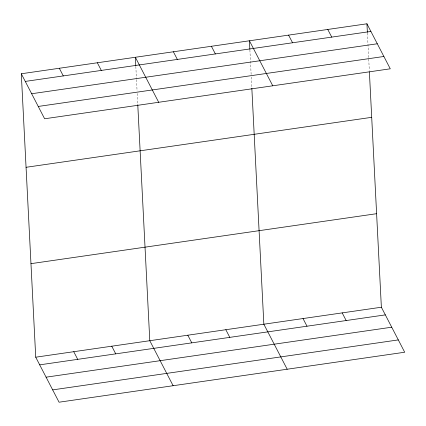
<?xml version="1.0" encoding="UTF-8"?>
<svg xmlns="http://www.w3.org/2000/svg" width="426" height="426" viewBox="0 0 426 426"><rect width="100%" height="100%" fill="white"/><g stroke="black" fill="none" stroke-linecap="round" stroke-linejoin="round"><path stroke-width="0.32" stroke-dasharray="2.13 1.6" d="M367.409 33.015L369.321 70.556M249.892 50.002L251.132 74.374M251.265 77.01L251.803 87.548M135.83 66.493L136.469 79.007M136.501 79.667L137.071 90.866M137.204 93.502L137.742 104.04"/><path stroke-width="0.64" d="M21.3 73.762L366.94 23.792L390.275 68.804L44.634 118.774L21.3 73.762L35.725 357.196L59.06 402.208L404.7 352.238L381.366 307.226L369.39 71.877M25.267 81.414L370.908 31.444M31.657 93.741L377.298 43.771M38.239 106.447L383.885 56.477M26.061 167.296L371.701 117.326M30.965 263.662L376.605 213.692M35.725 357.196L381.366 307.226M39.693 364.848L385.333 314.878M46.083 377.175L391.723 327.205M52.67 389.881L398.31 339.911M327.77 29.453L331.737 37.105M288.594 35.118L292.561 42.77M272.757 85.791L249.423 40.779L249.86 49.347M211.403 46.28L215.37 53.932M342.195 312.886L346.162 320.538M173.382 51.775L177.349 59.427M303.024 318.552L306.986 326.204M158.696 102.283L135.361 57.27L135.798 65.833M287.183 369.23L263.848 324.218L251.835 88.209M97.341 62.771L101.308 70.423M225.828 329.713L229.795 337.365M59.321 68.266L63.288 75.919M187.807 335.209L191.775 342.861M173.121 385.716L149.787 340.704L137.774 104.695M111.766 346.205L115.734 353.857M73.746 351.7L77.713 359.352M366.94 23.792L367.377 32.355"/></g></svg>
